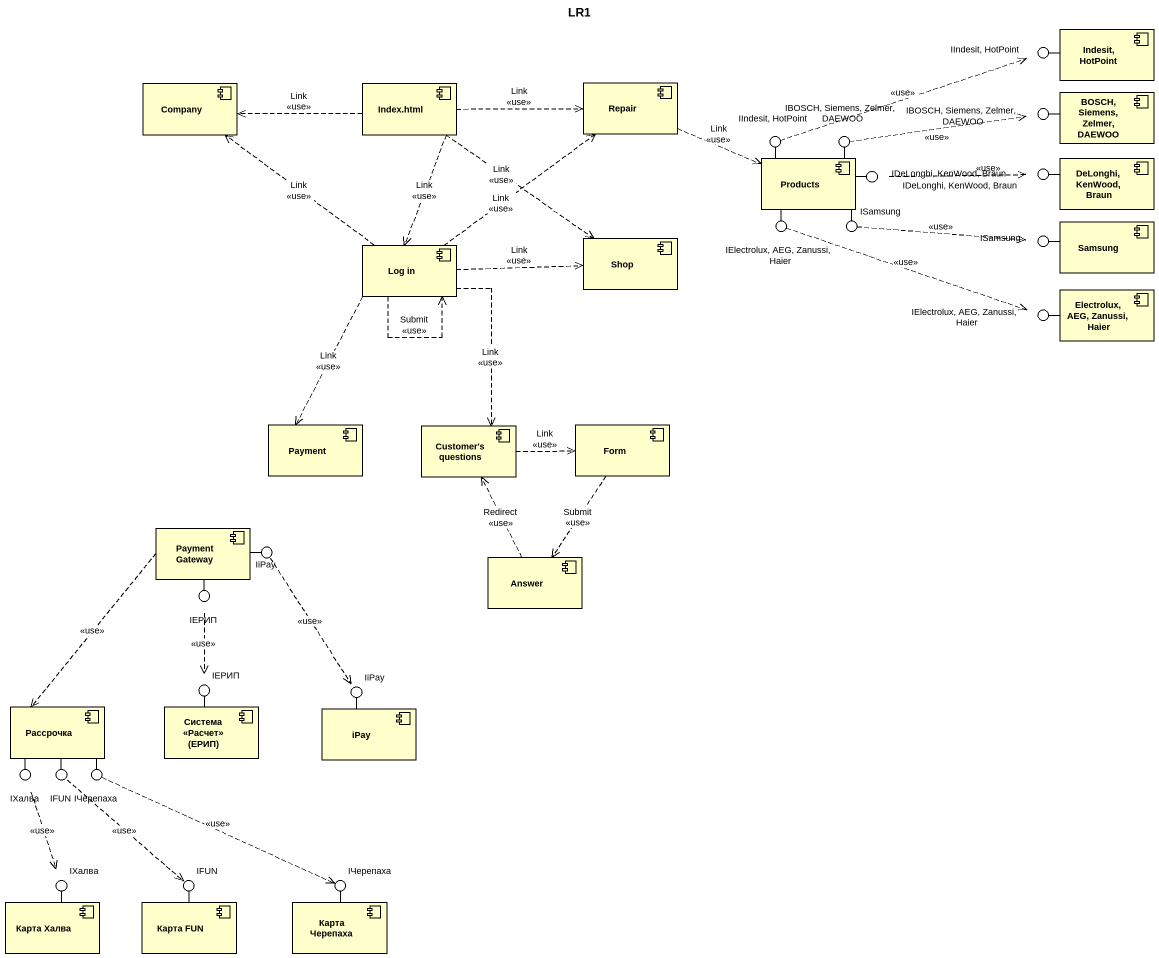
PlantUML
@startuml
title LR1
component "Indesit, HotPoint" as Indesit_HotPoint
() "IIndesit, HotPoint" as IIndesit_HotPoint
component Company
component "Index.html" as Index_html
component Repair
() "IBOSCH, Siemens, Zelmer, DAEWOO" as IBOSCH_Siemens_Zelmer_DAEWOO
component "BOSCH, Siemens, Zelmer, DAEWOO" as BOSCH_Siemens_Zelmer_DAEWOO
() "IIndesit, HotPoint" as IIndesit_HotPoint_2
() "IBOSCH, Siemens, Zelmer, DAEWOO" as IBOSCH_Siemens_Zelmer_DAEWOO_2
component Products
() "IDeLonghi, KenWood, Braun" as IDeLonghi_KenWood_Braun
() "IDeLonghi, KenWood, Braun" as IDeLonghi_KenWood_Braun_2
component "DeLonghi, KenWood, Braun" as DeLonghi_KenWood_Braun
() "IElectrolux, AEG, Zanussi, Haier" as IElectrolux_AEG_Zanussi
() ISamsung
component Samsung
component "Log in" as Log_in
component Shop
() "ISamsung" as ISamsung_2
component "Electrolux, AEG, Zanussi, Haier" as Electrolux_AEG_Zanussi_Haier
() "IElectrolux, AEG, Zanussi, Haier" as IElectrolux_AEG_Zanussi_2
component Payment
component "Customer's questions" as Customer_s_questions
component Form
component "Payment Gateway" as Payment_Gateway
() IiPay
component Answer
() IЕРИП
() "IЕРИП" as IЕРИП_2
() "IiPay" as IiPay_2
component Рассрочка
component "Система <<Расчет>> (ЕРИП)" as Система_Расчет_ЕРИП
component iPay
() IХалва
() IFUN
() IЧерепаха
() "IХалва" as IХалва_2
() "IFUN" as IFUN_2
() "IЧерепаха" as IЧерепаха_2
component "Карта Халва" as Карта_Халва
component "Карта FUN" as Карта_FUN
component "Карта Черепаха" as Карта_Черепаха
Indesit_HotPoint -left- IIndesit_HotPoint
BOSCH_Siemens_Zelmer_DAEWOO -left- IBOSCH_Siemens_Zelmer_DAEWOO
Products -up- IIndesit_HotPoint_2
Products -up- IBOSCH_Siemens_Zelmer_DAEWOO_2
Products -right- IDeLonghi_KenWood_Braun
DeLonghi_KenWood_Braun -left- IDeLonghi_KenWood_Braun_2
Products -- IElectrolux_AEG_Zanussi
Products -- ISamsung
Samsung -left- ISamsung_2
Electrolux_AEG_Zanussi_Haier -left- IElectrolux_AEG_Zanussi_2
Payment_Gateway -right- IiPay
Payment_Gateway -- IЕРИП
Система_Расчет_ЕРИП -up- IЕРИП_2
iPay -up- IiPay_2
Рассрочка -- IХалва
Рассрочка -- IFUN
Рассрочка -- IЧерепаха
Карта_Халва -up- IХалва_2
Карта_FUN -up- IFUN_2
Карта_Черепаха -up- IЧерепаха_2
Index_html .left.> Company : Link\n<<use>>
Index_html .right.> Repair : Link\n<<use>>
Index_html ..> Log_in : Link\n<<use>>
Index_html ..> Shop : Link\n<<use>>
Repair .right.> Products : Link\n<<use>>
IIndesit_HotPoint_2 .right.> IIndesit_HotPoint : <<use>>
IBOSCH_Siemens_Zelmer_DAEWOO_2 .right.> IBOSCH_Siemens_Zelmer_DAEWOO : <<use>>
IDeLonghi_KenWood_Braun .right.> IDeLonghi_KenWood_Braun_2 : <<use>>
IElectrolux_AEG_Zanussi .right.> IElectrolux_AEG_Zanussi_2 : <<use>>
ISamsung .right.> ISamsung_2 : <<use>>
Log_in .up.> Company : Link\n<<use>>
Log_in .up.> Repair : Link\n<<use>>
Log_in ..> Log_in : Submit\n<<use>>
Log_in .right.> Shop : Link\n<<use>>
Log_in ..> Payment : Link\n<<use>>
Log_in ..> Customer_s_questions : Link\n<<use>>
Customer_s_questions .right.> Form : Link\n<<use>>
Form ..> Answer : Submit\n<<use>>
Payment_Gateway ..> Рассрочка : <<use>>
IiPay ..> IiPay_2 : <<use>>
Answer .up.> Customer_s_questions : Redirect\n<<use>>
IЕРИП ..> IЕРИП_2 : <<use>>
IХалва ..> IХалва_2 : <<use>>
IFUN ..> IFUN_2 : <<use>>
IЧерепаха .right.> IЧерепаха_2 : <<use>>
@enduml
